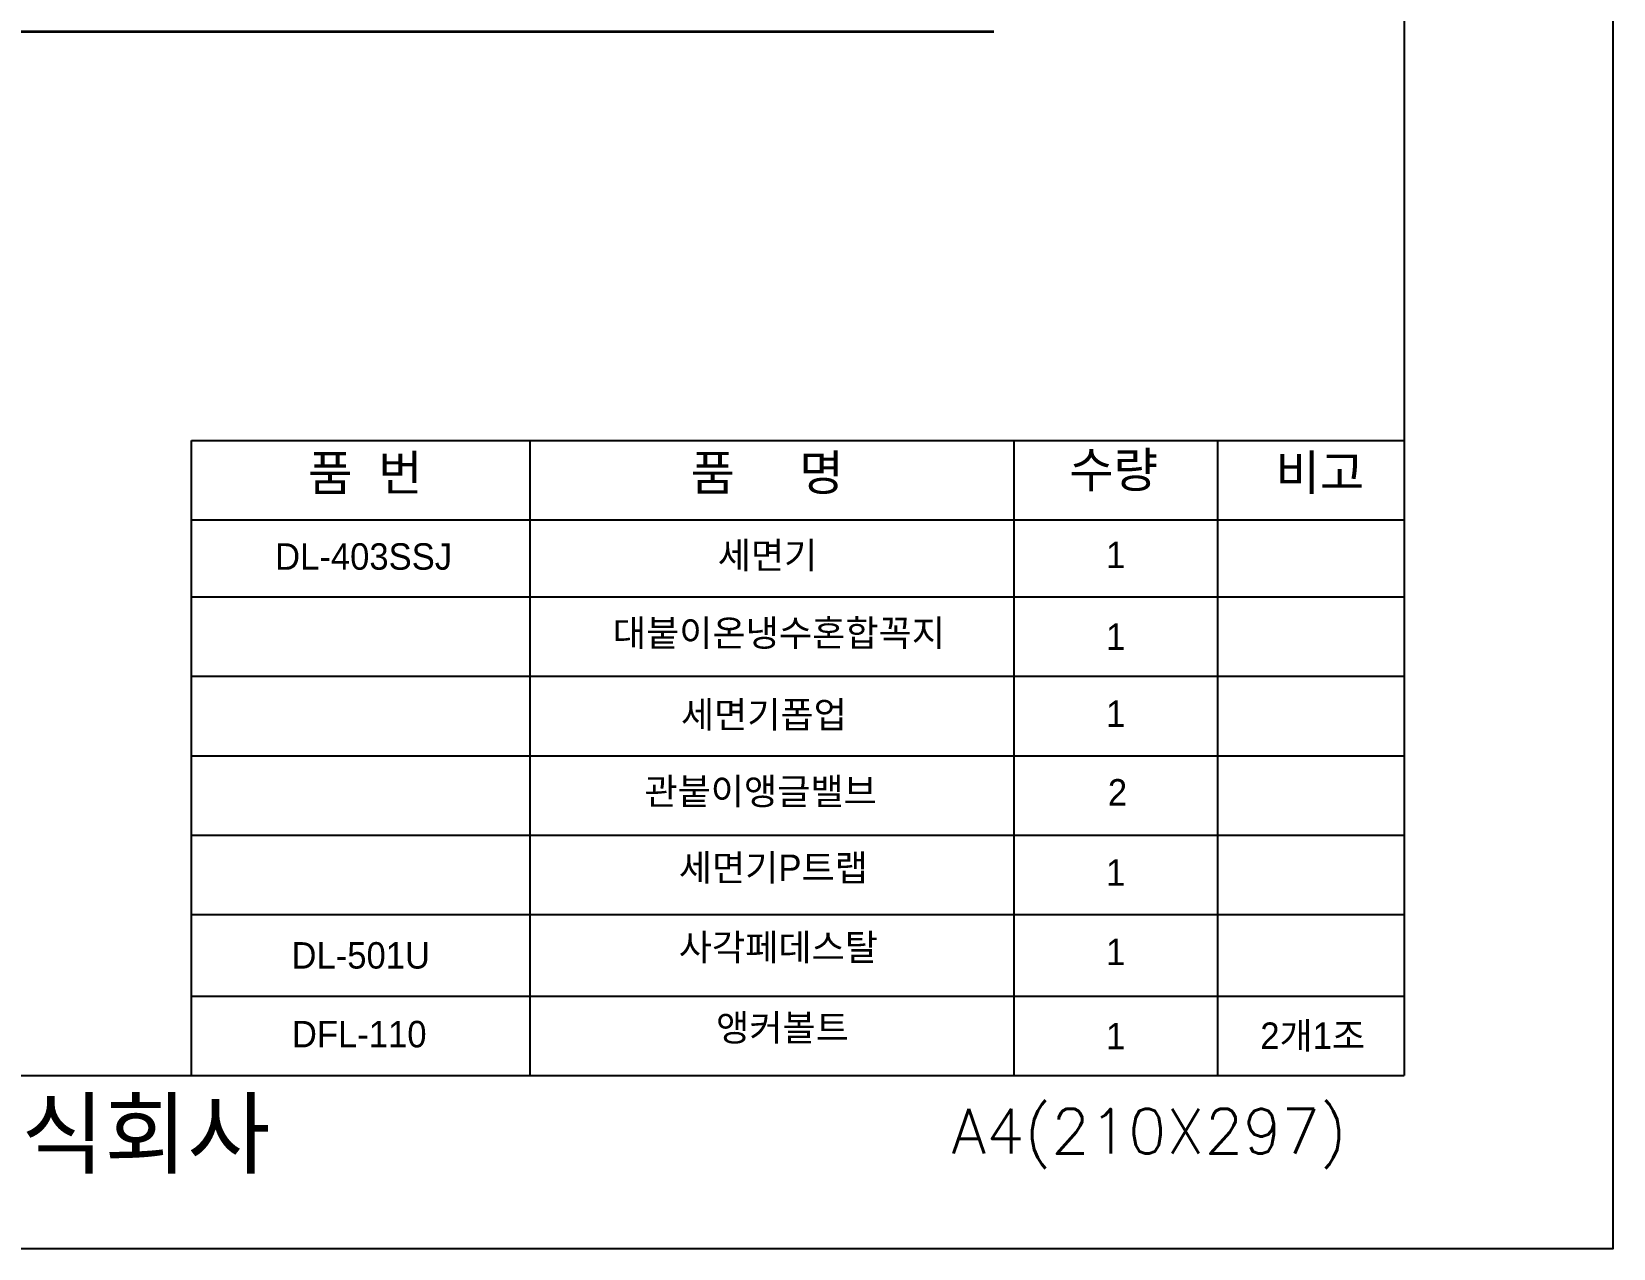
# Model space of a CAD drawing. Extents: x 60939 to 63364, y 58078 to 61508.
# Drawn here: x 62169 to 63364, y 58078 to 58997 of the extents above; entities that cross this region are included whole.
import ezdxf
from ezdxf.lldxf.tags import DXFTag

# ---------------------------------------------------------------- set-up
doc = ezdxf.new("R2010")
doc.units = 0
doc.header["$MEASUREMENT"] = 0
doc.layers.add('AM_3', color=6, linetype='AM_ISO02W050', lineweight=20)
doc.layers.add('Y', color=202, linetype='CONTINUOUS', lineweight=35)
doc.layers.add('Dim', color=4, linetype='CONTINUOUS')
doc.layers.add('YA', color=7, linetype='CONTINUOUS')
doc.styles.get("Standard").update_dxf_attribs({"font": 'txt.shx', "bigfont": 'ghs.shx'})
doc.styles.add('스타일1', font='txt.shx', dxfattribs={"bigfont": 'ghs.shx'})
tags = doc.linetypes.add('AM_ISO02W050', pattern=[7.5, 6, -1.5]).pattern_tags.tags
tags[6:7] = [DXFTag(74, 4), DXFTag(75, 0), DXFTag(340, '0'), DXFTag(46, 1.0), DXFTag(50, 0.0), DXFTag(44, 0.0), DXFTag(45, 0.0)]
tags[4:5] = [DXFTag(74, 4), DXFTag(75, 0), DXFTag(340, '0'), DXFTag(46, 1.0), DXFTag(50, 0.0), DXFTag(44, 0.0), DXFTag(45, 0.0)]

msp = doc.modelspace()

# ---------------------------------------------------------------- linework, layer by layer
at = {"layer": 'AM_3', "color": 0, "linetype": 'ByBlock'}
msp.add_line((62474.9, 58330.1), (62289.4, 58330.1), dxfattribs=at)
at = {"layer": 'Dim', "color": 0}
for p, q in [((62023.3, 58997.2, 0.1), (62327.3, 58997.2, 0.1)), ((62910.9, 58688.3), (62910.9, 58208.3)), ((63064.9, 58688.3), (63064.9, 58208.3)), ((62289.4, 58628.3), (63205.9, 58628.3)), ((62289.4, 58570.1), (63205.9, 58570.1)), ((62289.4, 58510.1), (63205.9, 58510.1)), ((62289.4, 58450.1), (63205.9, 58450.1))]:
    msp.add_line(p, q, dxfattribs=at)
at = {"layer": 'Y', "color": 0}
msp.add_line((61418.9, 58997.2), (62895.9, 58997.2, 0.2), dxfattribs=at)
at = {"layer": 'YA', "color": 7}
for p, q in [((63205.9, 61388.3), (63205.9, 58208.3)), ((62289.4, 58688.3), (63205.9, 58688.3)), ((62289.4, 58208.3), (62289.4, 58688.3)), ((62545.4, 58208.3), (62545.4, 58688.3)), ((62289.4, 58390.1), (63205.9, 58390.1)), ((62289.4, 58330.1), (63205.9, 58330.1)), ((62289.4, 58268.3), (63205.9, 58268.3)), ((61129.9, 58208.3), (63205.9, 58208.3))]:
    msp.add_line(p, q, dxfattribs=at)
at = {"layer": 'YA', "color": 0}
msp.add_lwpolyline([(60938.5, 58077.8), (63364, 58077.8), (63364, 61508.1), (60938.5, 61508.1)], close=True, dxfattribs=at)

# ---------------------------------------------------------------- texts
at = {"layer": 'Dim', "color": 0, "attachment_point": 1, "style": '스타일1'}
for s, insert, char_height in [('{\\fGulim|b0|i0|c129|p50;품  번}', (62377.5, 58677.1), 26.746), ('{\\fGulim|b0|i0|c129|p50;품     명}', (62666.6, 58677.3), 26.746), ('{\\fGulim|b0|i0|c129|p50;수량}', (62952.7, 58679.5), 26.746), ('{\\fGulim|b0|i0|c129|p50;비고}', (63108.7, 58677.5), 26.746), ('{\\fGulim|b0|i0|c129|p50;1\\P}', (62980.6, 58611.8), 20), ('{\\fGulim|b0|i0|c129|p50;1\\P}', (62980.6, 58550), 20), ('{\\fGulim|b0|i0|c129|p50;1\\P}', (62980.6, 58491.8), 20), ('{\\fGulim|b0|i0|c129|p50;2\\P}', (62982, 58432.4), 20), ('{\\fGulim|b0|i0|c129|p50;1\\P}', (62980.6, 58371.8), 20), ('{\\fGulim|b0|i0|c129|p50;1\\P}', (62980.6, 58311.8), 20), ('{\\fGulim|b0|i0|c129|p50;1\\P}', (62980.6, 58248.2), 20)]:
    msp.add_mtext(s, dxfattribs=dict(at, insert=insert, char_height=char_height))
for s, insert, char_height, width in [('{\\fGulim|b0|i0|c129|p50;세면기}', (62687.1, 58611.5), 20, 147), ('{\\fGulim|b0|i0|c129|p50;DL-403SSJ}', (62352.6, 58610.6), 20, 17), ('{\\fGulim|b0|i0|c129|p50;대붙이온냉수혼합꼭지}', (62607.9, 58552.8), 20, 290), ('{\\fGulim|b0|i0|c129|p50;세면기폽업}', (62659.3, 58491.1), 20, 315), ('{\\fGulim|b0|i0|c129|p50;관붙이앵글밸브}', (62631.7, 58433.1), 20, 212), ('{\\fGulim|b0|i0|c129|p50;세면기P트랩}', (62657.7, 58375.4), 20, 212), ('{\\fGulim|b0|i0|c129|p50;사각페데스탈}', (62657.7, 58315.4), 20, 212), ('{\\fGulim|b0|i0|c129|p50;DL-501U}', (62365, 58309.2), 20, 147), ('{\\fGulim|b0|i0|c129|p50;앵커볼트}', (62685.9, 58254.5), 20, 212), ('{\\fGulim|b0|i0|c129|p50;DFL-110}', (62365.3, 58249.7), 20, 147), ('{\\fGulim|b0|i0|c129|p50;2개1조}', (63097.2, 58248.5), 20, 212), ('{\\fGulim|b0|i0|c129|p50;       대림통상주식회사\\P}', (61719.9, 58189.5), 50, 1090)]:
    msp.add_mtext(s, dxfattribs=dict(at, insert=insert, char_height=char_height, width=width))
at = {"layer": 'YA', "color": 7}
msp.add_text('A4(210X297)', height=33.819, dxfattribs=at).set_placement((62863.9, 58149.4))

doc.saveas('drawing.dxf')
